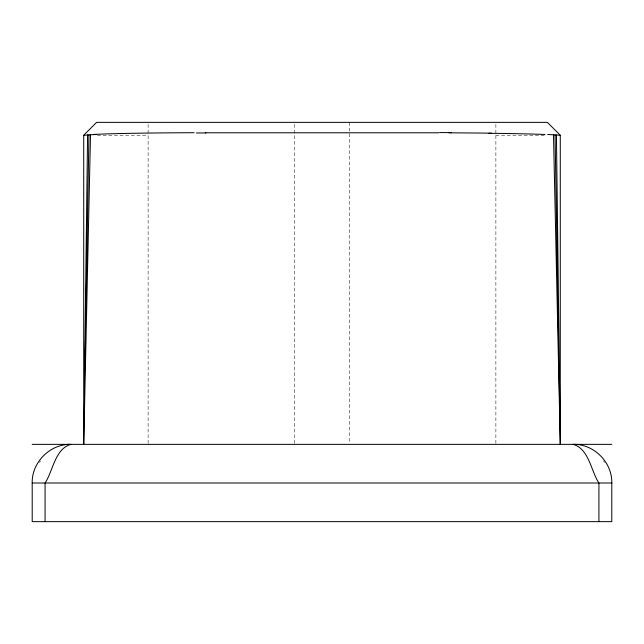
<?xml version="1.0" encoding="UTF-8"?>
<svg xmlns="http://www.w3.org/2000/svg" width="644" height="644" viewBox="0 0 644 644"><rect width="100%" height="100%" fill="white"/><g stroke="black" fill="none" stroke-linecap="round" stroke-linejoin="round"><path stroke-width="0.48" stroke-dasharray="3.22 2.42" d="M39.373 462.481L40.556 460.903M97.405 135.24L148.12 135.24M495.88 135.24L546.192 135.24M603.444 460.903L604.627 462.481M495.88 124.34L495.88 443.354M349.37 122.36L349.37 443.354M294.63 124.373L294.63 444.36M148.12 124.34L148.12 444.36"/><path stroke-width="0.97" d="M598.92 521.64L598.92 483C590.91 470.949 589.107 448.916 573.16 444.36C593.824 443.813 612.347 462.336 611.8 483L611.8 521.64L32.2 521.64L32.2 483C31.653 462.336 50.176 443.813 70.84 444.36C54.893 448.916 53.09 470.949 45.08 483L45.08 521.64M96.359 134.475L87.576 134.974L83.72 444.36L83.72 135.24L96.6 122.36L547.4 122.36L560.28 135.24L560.28 444.36L553.502 134.797M88.936 134.894L83.72 444.36L90.498 134.797M83.76 135.232L87.576 134.974M205.259 132.785L438.741 132.785M32.2 444.36L611.8 444.36M32.2 483L611.8 483M547.641 134.475L560.24 135.232M555.064 134.894L560.28 444.36L556.424 134.974M93.71 134.443A128.188 2.97 0 0 1 194.077 132.712M196.323 132.978A133.493 1.715 -0.1 0 1 205.951 132.946M439.586 132.575A133.558 2.101 0.1 0 1 451.267 132.616M449.093 132.849A128.736 2.705 0.1 0 1 491.34 133.171M488.868 133.284A128.051 2.761 0 0 1 545.057 134.499"/></g></svg>
